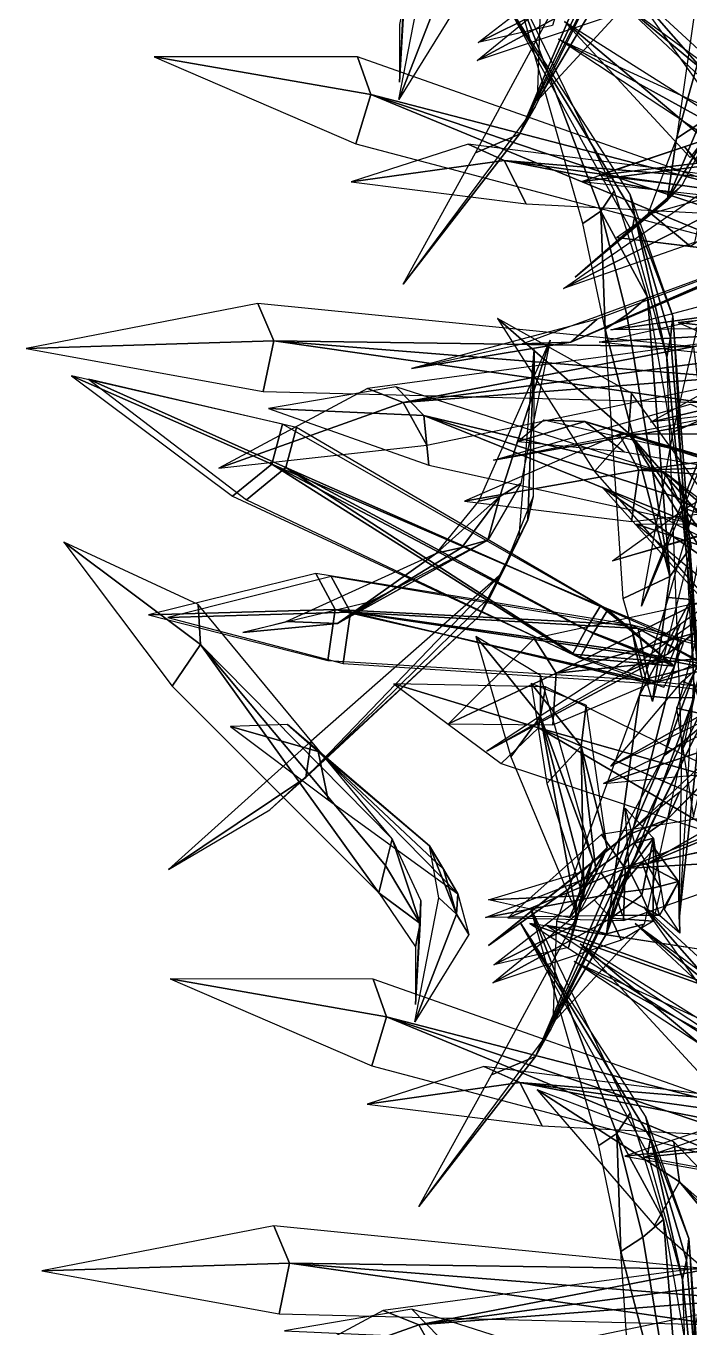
# Model space of a CAD drawing. Extents: x -26.4 to 26.4, y -33.5 to 33.5.
# Drawn here: x -26.42 to -16.73, y -10.52 to 8.46 of the extents above; entities that cross this region are included whole.
import ezdxf

# ---------------------------------------------------------------- set-up
doc = ezdxf.new("R2010")
doc.units = 0

msp = doc.modelspace()

# ---------------------------------------------------------------- linework, layer by layer
at = {"layer": 'weed040', "color": 3}
for points in [[(-16.82543, 11.67187, -3.52679), (-19.21569, 6.88549, 3.93182), (-17.08288, 11.45104, -3.75457)], [(-16.82543, 11.67187, -3.52679), (-18.98937, 7.2821, 4.32879), (-19.21569, 6.88549, 3.93182)], [(-16.58337, 7.04516, -5.24652), (-15.54333, 11.73779, 2.58673), (-16.92724, 6.82141, -5.16815)], [(-16.92724, 6.82141, -5.16815), (-15.54333, 11.73779, 2.58673), (-16.24462, 11.5913, 2.8233)], [(-17.08288, 11.45104, -3.75457), (-19.21569, 6.88549, 3.93182), (-17.33886, 11.2738, -4.03106)], [(-17.33886, 11.2738, -4.03106), (-19.21569, 6.88549, 3.93182), (-19.85803, 6.61486, 3.65057)], [(-20.97644, 7.39196, -13.02593), (-20.62597, 9.19665, -9.43194), (-20.36889, 8.95861, -9.30889)], [(-20.96691, 7.64172, -13.1314), (-20.89001, 9.15966, -9.42205), (-20.8988, 8.82531, -9.26861)], [(-19.83715, 7.95886, -11.71893), (-18.35839, 9.17028, -7.0263), (-18.11047, 8.90039, -6.98345)], [(-19.8225, 8.2218, -11.80059), (-18.6206, 9.15307, -6.96881), (-18.63195, 8.80737, -6.84649)], [(-20.36889, 8.95861, -9.30889), (-20.18908, 8.66088, -9.29754), (-20.97644, 7.39196, -13.02593)], [(-18.0288, 5.76232, -7.10504), (-18.29321, 5.58435, -7.25738), (-19.2871, 9.05383, -10.82684)], [(-19.2871, 9.05383, -10.82684), (-17.83508, 6.05639, -7.00726), (-18.0288, 5.76232, -7.10504)], [(-17.63293, 9.06774, -8.94378), (-15.27233, 6.89392, -5.02532), (-15.43603, 6.56506, -5.0462)], [(-15.43603, 6.56506, -5.0462), (-15.68945, 6.3402, -5.13116), (-17.63293, 9.06774, -8.94378)], [(-20.8988, 8.82531, -9.26861), (-20.96655, 8.48327, -9.2492), (-20.96691, 7.64172, -13.1314)], [(-18.11047, 8.90039, -6.98345), (-17.96691, 8.58251, -7.04022), (-19.83715, 7.95886, -11.71893)], [(-18.63195, 8.80737, -6.84649), (-18.73413, 8.47192, -6.84869), (-19.8225, 8.2218, -11.80059)], [(-19.43688, 8.83923, -10.90118), (-17.604, 5.9989, -7.13104), (-17.53552, 5.69348, -7.32916)], [(-17.53552, 5.69348, -7.32916), (-17.57653, 5.46972, -7.59759), (-19.43688, 8.83923, -10.90118)], [(-18.95678, 7.37768, 9.80987), (-18.90478, 8.85717, 5.26373), (-18.17895, 8.67187, 5.20843)], [(-18.95678, 7.37768, 9.80987), (-18.17895, 8.67187, 5.20843), (-17.62744, 8.81323, 5.41314)], [(-17.75964, 8.82421, -8.96612), (-15.05371, 6.84411, -5.17144), (-14.97387, 6.52734, -5.33514)], [(-14.97387, 6.52734, -5.33514), (-15.01745, 6.25854, -5.55926), (-17.75964, 8.82421, -8.96612)], [(-18.56237, 8.52832, -10.01751), (-16.41381, 7.17114, -5.6358), (-16.52221, 6.81958, -5.6369)], [(-16.52221, 6.81958, -5.6369), (-16.72729, 6.54418, -5.72186), (-18.56237, 8.52832, -10.01751)], [(-15.62902, 8.35327, -3.18402), (-16.32849, 2.82531, 4.23944), (-16.97595, 2.54113, 3.98492)], [(-16.02453, 6.82324, -5.86834), (-16.00292, 6.53173, -6.05914), (-18.64916, 8.26904, -10.0263)], [(-18.64916, 8.26904, -10.0263), (-16.17395, 7.14001, -5.75445), (-16.02453, 6.82324, -5.86834)], [(-24.54699, 8.01489, 1.18707), (-21.38916, 7.46411, -2.44573), (-21.58361, 8.01196, -2.60687)], [(-24.54699, 8.01489, 1.18707), (-21.60522, 6.7456, -2.36627), (-21.38916, 7.46411, -2.44573)], [(-16.22778, 6.12487, -9.91717), (-21.58361, 8.01196, -2.60687), (-21.38916, 7.46411, -2.44573)], [(-16.17431, 5.30895, -9.81317), (-21.38916, 7.46411, -2.44573), (-21.60522, 6.7456, -2.36627)], [(-16.22778, 6.12487, -9.91717), (-21.38916, 7.46411, -2.44573), (-16.2102, 5.72351, -9.83258)], [(-16.2102, 5.72351, -9.83258), (-21.38916, 7.46411, -2.44573), (-16.17431, 5.30895, -9.81317)], [(-20.91601, 4.69738, 7.90521), (-19.21569, 6.88549, 3.93182), (-18.98937, 7.2821, 4.32879)], [(-18.05371, 6.28564, 0.20599), (-15.05261, 6.65222, -3.58026), (-15.22583, 7.23193, -3.57696)], [(-16.26184, 7.2517, -5.3919), (-16.58337, 7.04516, -5.24652), (-17.06164, 5.9165, -7.85797)], [(-16.84228, 6.14392, -8.05096), (-16.26184, 7.2517, -5.3919), (-17.06164, 5.9165, -7.85797)], [(-18.30053, 6.19482, -0.12286), (-15.26208, 6.58557, -3.87506), (-15.43457, 7.16455, -3.86407)], [(-17.06164, 5.9165, -7.85797), (-16.58337, 7.04516, -5.24652), (-16.92724, 6.82141, -5.16815)], [(-20.91601, 4.69738, 7.90521), (-19.85803, 6.61486, 3.65057), (-19.21569, 6.88549, 3.93182)], [(-21.67333, 6.19006, 2.9262), (-19.44274, 6.50354, -1.36248), (-19.96752, 6.73864, -1.54229)], [(-15.70593, 6.19665, -9.74395), (-19.96752, 6.73864, -1.54229), (-19.44274, 6.50354, -1.36248)], [(-18.05371, 6.28564, 0.20599), (-15.30163, 5.94836, -3.69378), (-15.05261, 6.65222, -3.58026)], [(-17.06164, 5.9165, -7.85797), (-16.92724, 6.82141, -5.16815), (-17.34362, 5.72094, -7.79974)], [(-14.19274, 3.70092, -8.28314), (-14.2517, 3.5299, -8.54351), (-16.80676, 6.6947, -10.65655)], [(-16.80676, 6.6947, -10.65655), (-14.24914, 3.93603, -8.05499), (-14.19274, 3.70092, -8.28314)], [(-21.67333, 6.19006, 2.9262), (-19.12048, 5.87219, -1.1065), (-19.44274, 6.50354, -1.36248)], [(-15.41918, 5.9392, -9.60552), (-19.44274, 6.50354, -1.36248), (-15.11816, 5.66235, -9.53375)], [(-15.70593, 6.19665, -9.74395), (-19.44274, 6.50354, -1.36248), (-15.41918, 5.9392, -9.60552)], [(-15.11816, 5.66235, -9.53375), (-19.44274, 6.50354, -1.36248), (-19.12048, 5.87219, -1.1065)], [(-18.30053, 6.19482, -0.12286), (-15.51293, 5.88537, -3.99957), (-15.26208, 6.58557, -3.87506)], [(-15.13354, 6.3424, -3.7293), (-16.72033, 5.2456, 5.34906), (-17.30004, 5.7301, 5.32342)], [(-18.40637, 4.80249, -11.55267), (-16.84228, 6.14392, -8.05096), (-17.06164, 5.9165, -7.85797)], [(-18.57629, 4.6333, -11.41717), (-16.62585, 5.98864, -8.06817), (-16.58996, 5.6477, -7.92901)], [(-17.06164, 5.9165, -7.85797), (-17.34362, 5.72094, -7.79974), (-18.40637, 4.80249, -11.55267)], [(-17.83508, 6.05639, -7.00726), (-17.34985, 4.50915, -4.56573), (-18.0288, 5.76232, -7.10504)], [(-17.604, 5.9989, -7.13104), (-16.97851, 4.23303, -4.87078), (-17.53552, 5.69348, -7.32916)], [(-18.0288, 5.76232, -7.10504), (-17.96911, 4.0404, -4.84075), (-18.29321, 5.58435, -7.25738)], [(-17.34985, 4.50915, -4.56573), (-17.65087, 4.2517, -4.67669), (-18.0288, 5.76232, -7.10504)], [(-18.0288, 5.76232, -7.10504), (-17.65087, 4.2517, -4.67669), (-17.96911, 4.0404, -4.84075)], [(-17.80322, 5.38146, 10.06805), (-17.30004, 5.7301, 5.32342), (-16.72033, 5.2456, 5.34906)], [(-16.58996, 5.6477, -7.92901), (-16.66467, 5.30712, -7.89202), (-18.57629, 4.6333, -11.41717)], [(-14.55383, 5.51806, -3.72711), (-18.08374, 4.18798, 4.7243), (-18.46972, 3.8518, 4.40496)], [(-14.55383, 5.51806, -3.72711), (-18.46972, 3.8518, 4.40496), (-14.89331, 5.38549, -3.9179)], [(-17.53552, 5.69348, -7.32916), (-17.0697, 3.63281, -5.42852), (-17.57653, 5.46972, -7.59759)], [(-17.53552, 5.69348, -7.32916), (-17.01403, 3.91369, -5.12677), (-17.0697, 3.63281, -5.42852)], [(-16.97851, 4.23303, -4.87078), (-17.01403, 3.91369, -5.12677), (-17.53552, 5.69348, -7.32916)], [(-14.89331, 5.38549, -3.9179), (-18.46972, 3.8518, 4.40496), (-15.21301, 5.28112, -4.16729)], [(-17.80322, 5.38146, 10.06805), (-16.72033, 5.2456, 5.34906), (-16.15673, 5.17749, 5.54974)], [(-15.21301, 5.28112, -4.16729), (-18.46972, 3.8518, 4.40496), (-19.18017, 3.82983, 4.14971)], [(-26.41906, 3.76025, -2.54095), (-22.80456, 3.87304, -5.76544), (-23.03381, 4.41723, -5.89837)], [(-16.67236, 3.78479, -11.46917), (-23.03381, 4.41723, -5.89837), (-22.80456, 3.87304, -5.76544)], [(-17.88598, 4.03308, -11.04949), (-16.13769, 4.49267, -6.31768), (-16.35852, 4.24511, -6.15948)], [(-17.34985, 4.50915, -4.56573), (-17.02355, 0.43615, 3.65899), (-17.65087, 4.2517, -4.67669)], [(-17.34985, 4.50915, -4.56573), (-16.71008, 0.87341, 3.92926), (-17.02355, 0.43615, 3.65899)], [(-20.7915, 3.46801, 8.64202), (-18.46972, 3.8518, 4.40496), (-18.08374, 4.18798, 4.7243)], [(-19.53979, 4.19714, 6.09613), (-17.62561, 2.52539, 1.97515), (-17.58312, 3.10913, 1.8327)], [(-19.53979, 4.19714, 6.09613), (-18.12072, 1.96875, 2.10772), (-17.62561, 2.52539, 1.97515)], [(-18.057, 3.8507, -10.94146), (-15.92749, 4.33081, -6.37115), (-15.89929, 3.97265, -6.28985)], [(-17.65087, 4.2517, -4.67669), (-17.02355, 0.43615, 3.65899), (-17.96911, 4.0404, -4.84075)], [(-16.35852, 4.24511, -6.15948), (-16.64929, 4.04626, -6.12835), (-17.88598, 4.03308, -11.04949)], [(-16.97851, 4.23303, -4.87078), (-16.55554, -1.50842, 2.28057), (-17.01403, 3.91369, -5.12677)], [(-16.97851, 4.23303, -4.87078), (-16.67785, -1.09204, 2.69769), (-16.55554, -1.50842, 2.28057)], [(-16.90087, 4.13745, 6.45904), (-14.56848, 3.86096, 2.22454), (-14.90686, 4.33996, 2.08172)], [(-17.96911, 4.0404, -4.84075), (-17.02355, 0.43615, 3.65899), (-17.70397, 0.11572, 3.61614)], [(-16.90087, 4.13745, 6.45904), (-14.59667, 3.12707, 2.39044), (-14.56848, 3.86096, 2.22454)], [(-26.41906, 3.76025, -2.54095), (-22.958, 3.13366, -5.78448), (-22.80456, 3.87304, -5.76544)], [(-16.55041, 2.97106, -11.43951), (-22.80456, 3.87304, -5.76544), (-22.958, 3.13366, -5.78448)], [(-16.67236, 3.78479, -11.46917), (-22.80456, 3.87304, -5.76544), (-16.62658, 3.37866, -11.42413)], [(-16.62658, 3.37866, -11.42413), (-22.80456, 3.87304, -5.76544), (-16.55041, 2.97106, -11.43951)], [(-16.1864, 3.88439, -11.22637), (-21.43786, 3.17871, -4.75762), (-20.91674, 2.97253, -4.5335)], [(-16.1864, 3.88439, -11.22637), (-20.91674, 2.97253, -4.5335), (-15.89233, 3.6372, -12.20269)], [(-20.7915, 3.46801, 8.64202), (-19.18017, 3.82983, 4.14971), (-18.46972, 3.8518, 4.40496)], [(-19.50537, 1.60253, -7.75836), (-19.81152, 1.53222, -7.91656), (-18.76818, 3.88, -12.29278)], [(-18.76818, 3.88, -12.29278), (-19.19592, 1.79443, -7.69537), (-19.50537, 1.60253, -7.75836)], [(-15.89929, 3.97265, -6.28985), (-15.98864, 3.6361, -6.31036), (-18.057, 3.8507, -10.94146)], [(-17.30664, 2.68432, 3.7044), (-15.25366, 3.82507, 0.07525), (-14.87133, 3.26147, 0.1137)], [(-17.01403, 3.91369, -5.12677), (-16.55554, -1.50842, 2.28057), (-17.0697, 3.63281, -5.42852)], [(-15.89233, 3.6372, -12.20269), (-20.91674, 2.97253, -4.5335), (-15.57666, 3.38452, -12.11444)], [(-19.09448, 1.26049, -7.86602), (-19.22119, 1.01293, -8.07513), (-19.00109, 3.74523, -11.22308)], [(-19.00109, 3.74523, -11.22308), (-19.01831, 1.60363, -7.75689), (-19.09448, 1.26049, -7.86602)], [(-17.0697, 3.63281, -5.42852), (-16.55554, -1.50842, 2.28057), (-16.8496, -2.10424, 1.92169)], [(-16.71667, 0.0996, -4.84735), (-17.04516, 0.13146, -4.96051), (-16.0769, 3.48413, -8.64569)], [(-25.75585, 3.36108, 0.06207), (-22.83166, 2.07421, -3.57843), (-22.67602, 2.65869, -3.56817)], [(-25.75585, 3.36108, 0.06207), (-23.40588, 1.60693, -3.71905), (-22.83166, 2.07421, -3.57843)], [(-25.50903, 3.31311, 0.40045), (-22.62805, 2.02514, -3.27593), (-22.47387, 2.60998, -3.27227)], [(-25.50903, 3.31311, 0.40045), (-23.203, 1.55346, -3.40557), (-22.62805, 2.02514, -3.27593)], [(-15.57666, 3.38452, -12.11444), (-20.91674, 2.97253, -4.5335), (-20.56774, 2.3496, -4.29986)], [(-17.30664, 2.68432, 3.7044), (-14.87133, 3.26147, 0.1137), (-14.48425, 3.01794, 0.41107)], [(-13.65441, 3.25305, -5.36553), (-16.09741, 1.17956, 3.34332), (-16.7987, 1.42749, 3.22686)], [(-23.60583, 2.01342, -0.62164), (-20.91674, 2.97253, -4.5335), (-21.43786, 3.17871, -4.75762)], [(-22.8789, 2.88427, 7.04241), (-20.61425, 2.7821, 2.76324), (-21.02148, 3.20214, 2.61419)], [(-17.08911, 1.94348, -5.67095), (-21.02148, 3.20214, 2.61419), (-20.61425, 2.7821, 2.76324)], [(-14.95556, -0.52075, -6.26751), (-17.58312, 3.10913, 1.8327), (-17.62561, 2.52539, 1.97515)], [(-17.43664, 0.00402, 8.0147), (-16.32849, 2.82531, 4.23944), (-16.09045, 3.1853, 4.66168)], [(-23.60583, 2.01342, -0.62164), (-20.56774, 2.3496, -4.29986), (-20.91674, 2.97253, -4.5335)], [(-22.8789, 2.88427, 7.04241), (-20.53991, 2.05847, 2.95367), (-20.61425, 2.7821, 2.76324)], [(-19.59838, 2.13464, 1.19879), (-16.7196, 2.94836, -1.92022), (-16.21643, 2.72863, -1.51409)], [(-18.03649, 0.00769, -11.13006), (-22.67602, 2.65869, -3.56817), (-22.83166, 2.07421, -3.57843)], [(-16.73168, 1.21728, -5.51934), (-20.61425, 2.7821, 2.76324), (-20.53991, 2.05847, 2.95367)], [(-16.91662, 1.58935, -5.56622), (-20.61425, 2.7821, 2.76324), (-16.73168, 1.21728, -5.51934)], [(-17.08911, 1.94348, -5.67095), (-20.61425, 2.7821, 2.76324), (-16.91662, 1.58935, -5.56622)], [(-19.59838, 2.13464, 1.19879), (-16.21643, 2.72863, -1.51409), (-15.94726, 2.84472, -1.05194)], [(-19.23547, 2.40527, 8.10552), (-18.26574, 2.69641, 3.36859), (-18.8645, 2.71508, 3.31365)], [(-19.23547, 2.40527, 8.10552), (-17.68896, 2.25585, 3.58062), (-18.26574, 2.69641, 3.36859)], [(-16.60424, 2.20788, -5.64971), (-18.8645, 2.71508, 3.31365), (-18.26574, 2.69641, 3.36859)], [(-15.83483, 1.93322, -5.55963), (-18.26574, 2.69641, 3.36859), (-17.68896, 2.25585, 3.58062)], [(-16.22485, 2.08447, -5.57354), (-18.26574, 2.69641, 3.36859), (-15.83483, 1.93322, -5.55963)], [(-16.60424, 2.20788, -5.64971), (-18.26574, 2.69641, 3.36859), (-16.22485, 2.08447, -5.57354)], [(-17.43664, 0.00402, 8.0147), (-16.97595, 2.54113, 3.98492), (-16.32849, 2.82531, 4.23944)], [(-12.82458, 2.69384, -5.26702), (-16.87487, -0.26293, 2.51715), (-17.05981, -0.69726, 2.14031)], [(-12.82458, 2.69384, -5.26702), (-17.05981, -0.69726, 2.14031), (-13.05786, 2.4569, -5.50689)], [(-17.92846, -0.04907, -10.888), (-22.47387, 2.60998, -3.27227), (-22.62805, 2.02514, -3.27593)], [(-20.02172, 1.53369, 3.51617), (-17.47399, 1.98486, -0.5755), (-17.76147, 2.5133, -0.61834)], [(-15.25146, -1.28283, -6.15142), (-17.62561, 2.52539, 1.97515), (-18.12072, 1.96875, 2.10772)], [(-13.50903, 2.51293, -8.84161), (-17.76147, 2.5133, -0.61834), (-17.47399, 1.98486, -0.5755)], [(-15.10314, -0.89648, -6.17523), (-17.62561, 2.52539, 1.97515), (-15.25146, -1.28283, -6.15142)], [(-14.95556, -0.52075, -6.26751), (-17.62561, 2.52539, 1.97515), (-15.10314, -0.89648, -6.17523)], [(-13.50903, 2.51293, -8.84161), (-17.47399, 1.98486, -0.5755), (-13.42663, 2.1112, -8.82952)], [(-13.05786, 2.4569, -5.50689), (-17.05981, -0.69726, 2.14031), (-13.27282, 2.26025, -5.80389)], [(-13.27282, 2.26025, -5.80389), (-17.05981, -0.69726, 2.14031), (-17.66625, -0.95764, 1.77264)], [(-13.42663, 2.1112, -8.82952), (-17.47399, 1.98486, -0.5755), (-13.33764, 1.70983, -8.88043)], [(-18.44299, -0.69433, -11.27545), (-22.83166, 2.07421, -3.57843), (-23.40588, 1.60693, -3.71905)], [(-18.33532, -0.75109, -11.02642), (-22.62805, 2.02514, -3.27593), (-23.203, 1.55346, -3.40557)], [(-18.03649, 0.00769, -11.13006), (-22.83166, 2.07421, -3.57843), (-18.24707, -0.33947, -11.17108)], [(-18.24707, -0.33947, -11.17108), (-22.83166, 2.07421, -3.57843), (-18.44299, -0.69433, -11.27545)], [(-17.92846, -0.04907, -10.888), (-22.62805, 2.02514, -3.27593), (-18.1427, -0.39733, -10.92535)], [(-18.1427, -0.39733, -10.92535), (-22.62805, 2.02514, -3.27593), (-18.33532, -0.75109, -11.02642)], [(-20.02172, 1.53369, 3.51617), (-17.58203, 1.23889, -0.58648), (-17.47399, 1.98486, -0.5755)], [(-13.33764, 1.70983, -8.88043), (-17.47399, 1.98486, -0.5755), (-17.58203, 1.23889, -0.58648)], [(-17.08911, 1.94348, -5.67095), (-16.91662, 1.58935, -5.56622), (-16.13146, 1.1184, -8.29888)], [(-16.3446, 1.37292, -8.45489), (-17.08911, 1.94348, -5.67095), (-16.13146, 1.1184, -8.29888)], [(-19.19592, 1.79443, -7.69537), (-19.67858, 0.96643, -4.91839), (-19.50537, 1.60253, -7.75836)], [(-18.0039, 1.73583, 7.44598), (-16.08972, -0.41052, 3.6231), (-15.88024, 0.26147, 3.35174)], [(-18.0039, 1.73583, 7.44598), (-15.88024, 0.26147, 3.35174), (-16.09558, 0.77746, 3.13092)], [(-19.50537, 1.60253, -7.75836), (-20.42895, 0.77563, -5.20147), (-19.81152, 1.53222, -7.91656)], [(-19.50537, 1.60253, -7.75836), (-20.05908, 0.85803, -5.02899), (-20.42895, 0.77563, -5.20147)], [(-19.67858, 0.96643, -4.91839), (-20.05908, 0.85803, -5.02899), (-19.50537, 1.60253, -7.75836)], [(-19.01831, 1.60363, -7.75689), (-19.47351, 0.48046, -5.08135), (-19.09448, 1.26049, -7.86602)], [(-16.13146, 1.1184, -8.29888), (-16.91662, 1.58935, -5.56622), (-16.73168, 1.21728, -5.51934)], [(-13.73754, 1.63256, -4.96893), (-16.13623, -1.34143, 3.49346), (-16.84375, -1.0968, 3.39825)], [(-17.85961, 0.6654, 7.82757), (-16.7987, 1.42749, 3.22686), (-16.09741, 1.17956, 3.34332)], [(-19.09448, 1.26049, -7.86602), (-19.81042, -0.14538, -5.4992), (-19.22119, 1.01293, -8.07513)], [(-19.09448, 1.26049, -7.86602), (-19.64123, 0.15124, -5.25933), (-19.81042, -0.14538, -5.4992)], [(-19.47351, 0.48046, -5.08135), (-19.64123, 0.15124, -5.25933), (-19.09448, 1.26049, -7.86602)], [(-17.85961, 0.6654, 7.82757), (-16.09741, 1.17956, 3.34332), (-15.58508, 1.30444, 3.63555)], [(-17.51062, 1.20117, 7.34014), (-16.09741, 0.0238, 2.92218), (-16.14868, 0.7445, 2.71417)], [(-17.51062, 1.20117, 7.34014), (-16.14868, 0.7445, 2.71417), (-16.53979, 1.19567, 2.62664)], [(-16.13146, 1.1184, -8.29888), (-16.73168, 1.21728, -5.51934), (-15.9674, 0.80712, -8.27435)], [(-19.67858, 0.96643, -4.91839), (-21.40637, 0.06115, 4.12921), (-21.87512, -0.24829, 3.91094)], [(-19.67858, 0.96643, -4.91839), (-21.87512, -0.24829, 3.91094), (-20.05908, 0.85803, -5.02899)], [(-12.89672, 1.07922, -4.92425), (-16.88439, -2.71032, 2.52374), (-17.06091, -3.10729, 2.10919)], [(-12.89672, 1.07922, -4.92425), (-17.06091, -3.10729, 2.10919), (-13.12561, 0.86279, -5.18719)], [(-25.86535, 0.93713, 6.66815), (-24.28625, -1.16418, 2.67095), (-23.8739, -0.55554, 2.51348)], [(-25.86535, 0.93713, 6.66815), (-23.8739, -0.55554, 2.51348), (-23.90722, 0.02893, 2.36407)], [(-20.42895, 0.77563, -5.20147), (-21.87512, -0.24829, 3.91094), (-22.62255, -0.22009, 3.81243)], [(-20.05908, 0.85803, -5.02899), (-21.87512, -0.24829, 3.91094), (-20.42895, 0.77563, -5.20147)], [(-17.2788, -1.3872, 8.13958), (-17.02355, 0.43615, 3.65899), (-16.71008, 0.87341, 3.92926)], [(-13.12561, 0.86279, -5.18719), (-17.06091, -3.10729, 2.10919), (-13.33874, 0.69177, -5.49993)], [(-13.33874, 0.69177, -5.49993), (-17.06091, -3.10729, 2.10919), (-17.65893, -3.34277, 1.71881)], [(-24.63049, -0.12414, 1.16436), (-21.90588, -0.04431, -2.84197), (-22.18859, 0.48046, -2.94158)], [(-24.34887, -0.16186, 1.49725), (-21.68286, -0.08569, -2.54388), (-21.96777, 0.43542, -2.64312)], [(-19.47351, 0.48046, -5.08135), (-22.33691, -2.49536, 3.11737), (-19.64123, 0.15124, -5.25933)], [(-19.47351, 0.48046, -5.08135), (-22.25854, -1.96728, 3.40228), (-22.33691, -2.49536, 3.11737)], [(-17.59008, -0.26806, -10.94439), (-22.18859, 0.48046, -2.94158), (-21.90588, -0.04431, -2.84197)], [(-17.48425, -0.32263, -10.70526), (-21.96777, 0.43542, -2.64312), (-21.68286, -0.08569, -2.54388)], [(-17.2788, -1.3872, 8.13958), (-17.70397, 0.11572, 3.61614), (-17.02355, 0.43615, 3.65899)], [(-16.09521, 0.21166, -6.68389), (-16.92504, -1.48425, 2.38385), (-16.33837, -1.61462, 2.3128)], [(-21.07531, -3.38928, -5.76068), (-23.90722, 0.02893, 2.36407), (-23.8739, -0.55554, 2.51348)], [(-23.25646, -0.37866, 8.5512), (-21.87512, -0.24829, 3.91094), (-21.40637, 0.06115, 4.12921)], [(-19.64123, 0.15124, -5.25933), (-22.33691, -2.49536, 3.11737), (-19.81042, -0.14538, -5.4992)], [(-16.62438, 0.04724, -6.6762), (-19.00292, -0.46618, 2.25531), (-18.68029, -0.97192, 2.21136)], [(-16.62438, 0.04724, -6.6762), (-18.68029, -0.97192, 2.21136), (-16.51525, -0.3468, -6.69671)], [(-18.03649, 0.00769, -11.13006), (-18.24707, -0.33947, -11.17108), (-17.02868, -0.81298, -12.61834)], [(-16.88769, -0.4746, -12.66595), (-18.03649, 0.00769, -11.13006), (-17.02868, -0.81298, -12.61834)], [(-16.71667, 0.0996, -4.84735), (-17.4685, -1.29492, -2.48492), (-17.04516, 0.13146, -4.96051)], [(-16.71667, 0.0996, -4.84735), (-17.07226, -1.33447, -2.37176), (-17.4685, -1.29492, -2.48492)], [(-16.66723, -1.33007, -2.30767), (-17.07226, -1.33447, -2.37176), (-16.71667, 0.0996, -4.84735)], [(-24.63049, -0.12414, 1.16436), (-22.01647, -0.78918, -2.78961), (-21.90588, -0.04431, -2.84197)], [(-24.34887, -0.16186, 1.49725), (-21.78833, -0.83056, -2.48748), (-21.68286, -0.08569, -2.54388)], [(-19.81042, -0.14538, -5.4992), (-22.33691, -2.49536, 3.11737), (-22.85876, -2.96594, 2.85552)], [(-17.42346, -1.07226, -10.90447), (-21.90588, -0.04431, -2.84197), (-22.01647, -0.78918, -2.78961)], [(-17.59008, -0.26806, -10.94439), (-21.90588, -0.04431, -2.84197), (-17.51574, -0.66723, -10.89276)], [(-17.51574, -0.66723, -10.89276), (-21.90588, -0.04431, -2.84197), (-17.42346, -1.07226, -10.90447)], [(-17.30957, -1.12573, -10.66644), (-21.68286, -0.08569, -2.54388), (-21.78833, -0.83056, -2.48748)], [(-17.48425, -0.32263, -10.70526), (-21.68286, -0.08569, -2.54388), (-17.40405, -0.71997, -10.65435)], [(-17.40405, -0.71997, -10.65435), (-21.68286, -0.08569, -2.54388), (-17.30957, -1.12573, -10.66644)], [(-17.92846, -0.04907, -10.888), (-18.1427, -0.39733, -10.92535), (-16.95727, -0.87304, -12.38323)], [(-16.82214, -0.53503, -12.43743), (-17.92846, -0.04907, -10.888), (-16.95727, -0.87304, -12.38323)], [(-23.25646, -0.37866, 8.5512), (-22.62255, -0.22009, 3.81243), (-21.87512, -0.24829, 3.91094)], [(-19.69653, -2.1101, 5.94744), (-17.05981, -0.69726, 2.14031), (-16.87487, -0.26293, 2.51715)], [(-16.51525, -0.3468, -6.69671), (-18.68029, -0.97192, 2.21136), (-16.41015, -0.73937, -6.78424)], [(-17.02868, -0.81298, -12.61834), (-18.24707, -0.33947, -11.17108), (-18.44299, -0.69433, -11.27545)], [(-17.59008, -0.26806, -10.94439), (-17.51574, -0.66723, -10.89276), (-16.5072, -0.84411, -12.4627)], [(-16.6372, -0.52075, -12.58392), (-17.59008, -0.26806, -10.94439), (-16.5072, -0.84411, -12.4627)], [(-16.56542, -0.58154, -12.35943), (-17.48425, -0.32263, -10.70526), (-16.43286, -0.90344, -12.23822)], [(-17.48425, -0.32263, -10.70526), (-17.40405, -0.71997, -10.65435), (-16.43286, -0.90344, -12.23822)], [(-16.40795, -0.26293, -5.11871), (-17.10742, -2.17309, -3.13421), (-16.6134, -0.40612, -5.36151)], [(-16.40795, -0.26293, -5.11871), (-16.85107, -1.99548, -2.85736), (-17.10742, -2.17309, -3.13421)], [(-16.59399, -1.77465, -2.63031), (-16.85107, -1.99548, -2.85736), (-16.40795, -0.26293, -5.11871)], [(-21.26831, -4.17773, -5.62628), (-23.8739, -0.55554, 2.51348), (-24.28625, -1.16418, 2.67095)], [(-21.17089, -3.77636, -5.65997), (-23.8739, -0.55554, 2.51348), (-21.26831, -4.17773, -5.62628)], [(-21.07531, -3.38928, -5.76068), (-23.8739, -0.55554, 2.51348), (-21.17089, -3.77636, -5.65997)], [(-20.25244, -1.7135, 6.73187), (-18.68029, -0.97192, 2.21136), (-19.00292, -0.46618, 2.25531)], [(-19.85583, -0.43798, 10.30535), (-19.3446, -2.19177, 5.88555), (-18.91027, -1.6051, 5.70062)], [(-19.85583, -0.43798, 10.30535), (-18.91027, -1.6051, 5.70062), (-18.90954, -1.00671, 5.62188)], [(-16.95727, -0.87304, -12.38323), (-18.1427, -0.39733, -10.92535), (-18.33532, -0.75109, -11.02642)], [(-19.69653, -2.1101, 5.94744), (-17.66625, -0.95764, 1.77264), (-17.05981, -0.69726, 2.14031)], [(-16.41015, -0.73937, -6.78424), (-18.68029, -0.97192, 2.21136), (-18.73303, -1.72558, 2.19708)], [(-17.02868, -0.81298, -12.61834), (-18.44299, -0.69433, -11.27545), (-17.17993, -1.11181, -12.71209)], [(-16.95727, -0.87304, -12.38323), (-18.33532, -0.75109, -11.02642), (-17.10961, -1.17736, -12.47698)], [(-16.5072, -0.84411, -12.4627), (-17.51574, -0.66723, -10.89276), (-17.42346, -1.07226, -10.90447)], [(-16.43286, -0.90344, -12.23822), (-17.40405, -0.71997, -10.65435), (-17.30957, -1.12573, -10.66644)], [(-16.5072, -0.84411, -12.4627), (-17.42346, -1.07226, -10.90447), (-16.41674, -1.18249, -12.48321)], [(-16.43286, -0.90344, -12.23822), (-17.30957, -1.12573, -10.66644), (-16.3435, -1.24255, -12.25836)], [(-21.05224, -1.12756, 5.57098), (-19.48486, -2.28918, 1.20208), (-18.93994, -1.76989, 1.25701)], [(-21.05224, -1.12756, 5.57098), (-18.93994, -1.76989, 1.25701), (-18.8385, -1.17407, 1.29656)], [(-20.25244, -1.7135, 6.73187), (-18.73303, -1.72558, 2.19708), (-18.68029, -0.97192, 2.21136)], [(-19.04614, -1.12316, 10.70013), (-18.31518, -2.04016, 6.00091), (-18.2434, -1.44177, 5.96392)], [(-19.04614, -1.12316, 10.70013), (-18.81945, -2.58068, 6.14703), (-18.31518, -2.04016, 6.00091)], [(-18.14526, -3.68957, -3.20819), (-18.90954, -1.00671, 5.62188), (-18.91027, -1.6051, 5.70062)], [(-17.88305, -2.32873, 7.90264), (-16.84375, -1.0968, 3.39825), (-16.13623, -1.34143, 3.49346)], [(-16.88916, -4.55932, 6.03131), (-16.55554, -1.50842, 2.28057), (-16.67785, -1.09204, 2.69769)], [(-15.8374, -2.65209, -7.33905), (-18.8385, -1.17407, 1.29656), (-18.93994, -1.76989, 1.25701)], [(-17.4685, -1.29492, -2.48492), (-17.9475, -4.77539, 6.10491), (-18.67333, -4.58935, 6.16058)], [(-17.07226, -1.33447, -2.37176), (-17.9475, -4.77539, 6.10491), (-17.4685, -1.29492, -2.48492)], [(-17.88305, -2.32873, 7.90264), (-16.13623, -1.34143, 3.49346), (-15.625, -1.23376, 3.79522)], [(-17.93579, -3.51782, -3.05584), (-18.2434, -1.44177, 5.96392), (-18.31518, -2.04016, 6.00091)], [(-17.99365, -2.58068, 2.92034), (-15.00793, -1.61059, -0.76776), (-15.49279, -1.3374, -1.0003)], [(-16.66723, -1.33007, -2.30767), (-17.9475, -4.77539, 6.10491), (-17.07226, -1.33447, -2.37176)], [(-16.66723, -1.33007, -2.30767), (-17.39599, -4.6333, 6.30926), (-17.9475, -4.77539, 6.10491)], [(-16.68041, -3.07324, 6.9179), (-16.33837, -1.61462, 2.3128), (-16.92504, -1.48425, 2.38385)], [(-16.88916, -4.55932, 6.03131), (-16.8496, -2.10424, 1.92169), (-16.55554, -1.50842, 2.28057)], [(-18.39135, -4.46887, -3.11151), (-18.91027, -1.6051, 5.70062), (-19.3446, -2.19177, 5.88555)], [(-18.25952, -4.07409, -3.12579), (-18.91027, -1.6051, 5.70062), (-18.39135, -4.46887, -3.11151)], [(-18.14526, -3.68957, -3.20819), (-18.91027, -1.6051, 5.70062), (-18.25952, -4.07409, -3.12579)], [(-17.99365, -2.58068, 2.92034), (-14.72998, -2.28295, -0.56671), (-15.00793, -1.61059, -0.76776)], [(-23.43298, -1.75305, 7.89166), (-22.1571, -2.11669, 3.23089), (-22.60424, -1.72192, 3.14739)], [(-23.43298, -1.75305, 7.89166), (-22.01025, -2.82238, 3.45208), (-22.1571, -2.11669, 3.23089)], [(-20.53295, -3.49255, -5.69989), (-22.60424, -1.72192, 3.14739), (-22.1571, -2.11669, 3.23089)], [(-16.20288, -3.37683, -7.46539), (-18.93994, -1.76989, 1.25701), (-19.48486, -2.28918, 1.20208)], [(-16.59399, -1.77465, -2.63031), (-18.98388, -6.56176, 4.82867), (-16.85107, -1.99548, -2.85736)], [(-16.59399, -1.77465, -2.63031), (-18.75793, -6.16442, 5.22528), (-18.98388, -6.56176, 4.82867)], [(-15.8374, -2.65209, -7.33905), (-18.93994, -1.76989, 1.25701), (-16.02416, -3.01611, -7.36907)], [(-16.02416, -3.01611, -7.36907), (-18.93994, -1.76989, 1.25701), (-16.20288, -3.37683, -7.46539)], [(-24.33935, -3.83386, 7.32147), (-22.33691, -2.49536, 3.11737), (-22.25854, -1.96728, 3.40228)], [(-16.85107, -1.99548, -2.85736), (-18.98388, -6.56176, 4.82867), (-17.10742, -2.17309, -3.13421)], [(-18.27783, -4.26672, -3.01336), (-18.31518, -2.04016, 6.00091), (-18.81945, -2.58068, 6.14703)], [(-17.93579, -3.51782, -3.05584), (-18.31518, -2.04016, 6.00091), (-18.09985, -3.89172, -2.99871)], [(-18.09985, -3.89172, -2.99871), (-18.31518, -2.04016, 6.00091), (-18.27783, -4.26672, -3.01336)], [(-20.53295, -3.49255, -5.69989), (-22.1571, -2.11669, 3.23089), (-20.32568, -3.83093, -5.60943)], [(-20.32568, -3.83093, -5.60943), (-22.1571, -2.11669, 3.23089), (-20.1195, -4.19055, -5.58197)], [(-20.1195, -4.19055, -5.58197), (-22.1571, -2.11669, 3.23089), (-22.01025, -2.82238, 3.45208)], [(-17.10742, -2.17309, -3.13421), (-18.98388, -6.56176, 4.82867), (-19.62622, -6.83166, 4.54742)], [(-17.31176, -3.72766, -2.59661), (-14.31066, -2.47448, -5.5241), (-14.73803, -2.24157, -5.77166)], [(-24.33935, -3.83386, 7.32147), (-22.85876, -2.96594, 2.85552), (-22.33691, -2.49536, 3.11737)], [(-17.31176, -3.72766, -2.59661), (-14.04296, -3.07434, -5.34869), (-14.31066, -2.47448, -5.5241)], [(-19.66796, -4.94274, 5.75555), (-17.06091, -3.10729, 2.10919), (-16.88439, -2.71032, 2.52374)], [(-15.34228, -2.88793, -7.28411), (-18.02075, -3.32775, 1.56793), (-17.67724, -3.82324, 1.54412)], [(-15.34228, -2.88793, -7.28411), (-17.67724, -3.82324, 1.54412), (-15.21704, -3.27905, -7.29364)], [(-17.53698, -3.453, 10.72833), (-17.26416, -3.37939, 5.89141), (-17.67687, -2.94067, 5.94415)], [(-17.61791, -3.84558, -3.26824), (-17.67687, -2.94067, 5.94415), (-17.26416, -3.37939, 5.89141)], [(-19.66796, -4.94274, 5.75555), (-17.65893, -3.34277, 1.71881), (-17.06091, -3.10729, 2.10919)], [(-21.07531, -3.38928, -5.76068), (-21.17089, -3.77636, -5.65997), (-20.66735, -4.62121, -8.37139)], [(-20.65783, -4.28686, -8.52593), (-21.07531, -3.38928, -5.76068), (-20.66735, -4.62121, -8.37139)], [(-19.38562, -4.54064, 6.02069), (-17.67724, -3.82324, 1.54412), (-18.02075, -3.32775, 1.56793)], [(-15.21704, -3.27905, -7.29364), (-17.67724, -3.82324, 1.54412), (-15.09509, -3.66796, -7.37054)], [(-17.61791, -3.84558, -3.26824), (-17.26416, -3.37939, 5.89141), (-17.43005, -4.20959, -3.25872)], [(-17.53698, -3.453, 10.72833), (-17.15246, -4.11547, 6.00494), (-17.26416, -3.37939, 5.89141)], [(-17.43005, -4.20959, -3.25872), (-17.26416, -3.37939, 5.89141), (-17.26562, -4.58825, -3.31109)], [(-17.26562, -4.58825, -3.31109), (-17.26416, -3.37939, 5.89141), (-17.15246, -4.11547, 6.00494)], [(-20.39453, -4.24987, -8.53509), (-20.53295, -3.49255, -5.69989), (-20.13745, -4.48791, -8.41278)], [(-20.53295, -3.49255, -5.69989), (-20.32568, -3.83093, -5.60943), (-20.13745, -4.48791, -8.41278)], [(-17.93579, -3.51782, -3.05584), (-18.09985, -3.89172, -2.99871), (-18.34667, -4.21984, -5.85626)], [(-18.29321, -3.86645, -5.95111), (-17.93579, -3.51782, -3.05584), (-18.34667, -4.21984, -5.85626)], [(-17.43261, -3.73022, -3.13934), (-17.24951, -3.531, 6.11187), (-16.89758, -4.0133, 6.01922)], [(-17.10815, -4.41833, 10.84332), (-16.89758, -4.0133, 6.01922), (-17.24951, -3.531, 6.11187)], [(-20.66735, -4.62121, -8.37139), (-21.17089, -3.77636, -5.65997), (-21.26831, -4.17773, -5.62628)], [(-18.14526, -3.68957, -3.20819), (-18.25952, -4.07409, -3.12579), (-18.39978, -4.63989, -5.95001)], [(-18.38916, -4.29345, -6.07159), (-18.14526, -3.68957, -3.20819), (-18.39978, -4.63989, -5.95001)], [(-18.0321, -3.88073, -6.01373), (-17.43261, -3.73022, -3.13934), (-17.82263, -4.18066, -5.99688)], [(-17.43261, -3.73022, -3.13934), (-17.29345, -4.11364, -3.16131), (-17.82263, -4.18066, -5.99688)], [(-15.09509, -3.66796, -7.37054), (-17.67724, -3.82324, 1.54412), (-17.70214, -4.578, 1.54486)], [(-17.43261, -3.73022, -3.13934), (-16.89758, -4.0133, 6.01922), (-17.29345, -4.11364, -3.16131)], [(-20.13745, -4.48791, -8.41278), (-20.32568, -3.83093, -5.60943), (-20.1195, -4.19055, -5.58197)], [(-19.71594, -4.53845, -10.74334), (-18.0321, -3.88073, -6.01373), (-17.82263, -4.18066, -5.99688)], [(-19.67163, -4.27697, -10.8067), (-18.29321, -3.86645, -5.95111), (-18.34667, -4.21984, -5.85626)], [(-19.38562, -4.54064, 6.02069), (-17.70214, -4.578, 1.54486), (-17.67724, -3.82324, 1.54412)], [(-18.34667, -4.21984, -5.85626), (-18.09985, -3.89172, -2.99871), (-18.27783, -4.26672, -3.01336)], [(-18.12585, -4.27624, -6.12945), (-17.61791, -3.84558, -3.26824), (-17.87902, -4.54687, -6.08697)], [(-17.61791, -3.84558, -3.26824), (-17.43005, -4.20959, -3.25872), (-17.87902, -4.54687, -6.08697)], [(-18.39978, -4.63989, -5.95001), (-18.25952, -4.07409, -3.12579), (-18.39135, -4.46887, -3.11151)], [(-17.82263, -4.18066, -5.99688), (-17.29345, -4.11364, -3.16131), (-17.17517, -4.50659, -3.24517)], [(-17.29345, -4.11364, -3.16131), (-16.89758, -4.0133, 6.01922), (-17.17517, -4.50659, -3.24517)], [(-17.17517, -4.50659, -3.24517), (-16.89758, -4.0133, 6.01922), (-16.8789, -4.7633, 6.07708)], [(-17.10815, -4.41833, 10.84332), (-16.8789, -4.7633, 6.07708), (-16.89758, -4.0133, 6.01922)], [(-20.66735, -4.62121, -8.37139), (-21.26831, -4.17773, -5.62628), (-20.7351, -4.96325, -8.35235)], [(-20.74426, -6.05529, -12.12945), (-20.39453, -4.24987, -8.53509), (-20.13745, -4.48791, -8.41278)], [(-20.73547, -5.80554, -12.23492), (-20.65783, -4.28686, -8.52593), (-20.66735, -4.62121, -8.37139)], [(-20.13745, -4.48791, -8.41278), (-20.1195, -4.19055, -5.58197), (-19.95764, -4.78564, -8.40032)], [(-17.82263, -4.18066, -5.99688), (-17.71643, -4.50476, -6.07818), (-19.71594, -4.53845, -10.74334)], [(-18.34667, -4.21984, -5.85626), (-18.48876, -4.53918, -5.8775), (-19.67163, -4.27697, -10.8067)], [(-19.60571, -5.48767, -10.82135), (-18.12585, -4.27624, -6.12945), (-17.87902, -4.54687, -6.08697)], [(-19.59106, -5.22473, -10.90301), (-18.38916, -4.29345, -6.07159), (-18.39978, -4.63989, -5.95001)], [(-18.34667, -4.21984, -5.85626), (-18.27783, -4.26672, -3.01336), (-18.48876, -4.53918, -5.8775)], [(-17.87902, -4.54687, -6.08697), (-17.43005, -4.20959, -3.25872), (-17.26562, -4.58825, -3.31109)], [(-17.82263, -4.18066, -5.99688), (-17.17517, -4.50659, -3.24517), (-17.71643, -4.50476, -6.07818)], [(-20.13745, -4.48791, -8.41278), (-19.95764, -4.78564, -8.40032), (-20.74426, -6.05529, -12.12945)], [(-17.87902, -4.54687, -6.08697), (-17.73547, -4.86437, -6.14373), (-19.60571, -5.48767, -10.82135)], [(-19.05529, -4.3927, -9.92999), (-17.60327, -7.39086, -6.11077), (-17.79736, -7.68493, -6.20819)], [(-17.79736, -7.68493, -6.20819), (-18.06103, -7.86254, -6.3598), (-19.05529, -4.3927, -9.92999)], [(-18.39978, -4.63989, -5.95001), (-18.39135, -4.46887, -3.11151), (-18.50268, -4.97534, -5.95184)], [(-17.87902, -4.54687, -6.08697), (-17.26562, -4.58825, -3.31109), (-17.73547, -4.86437, -6.14373)], [(-15.20458, -6.88146, -4.14971), (-15.45727, -7.10632, -4.23431), (-17.40148, -4.37951, -8.0473)], [(-17.40148, -4.37951, -8.0473), (-15.04089, -6.55261, -4.12884), (-15.20458, -6.88146, -4.14971)], [(-20.66735, -4.62121, -8.37139), (-20.7351, -4.96325, -8.35235), (-20.73547, -5.80554, -12.23492)], [(-18.39978, -4.63989, -5.95001), (-18.50268, -4.97534, -5.95184), (-19.59106, -5.22473, -10.90301)], [(-19.20544, -4.60803, -10.00469), (-17.37255, -7.44836, -6.23419), (-17.30407, -7.75378, -6.43194)], [(-17.30407, -7.75378, -6.43194), (-17.34436, -7.97717, -6.70111), (-19.20544, -4.60803, -10.00469)], [(-19.06884, -4.62524, 0.6004), (-16.07397, -5.68908, -3.05548), (-15.96301, -5.09509, -3.04595)], [(-19.06884, -4.62524, 0.6004), (-16.6123, -6.19848, -3.19281), (-16.07397, -5.68908, -3.05548)], [(-18.81762, -4.6549, 0.93658), (-15.8656, -5.72351, -2.75408), (-15.75646, -5.12805, -2.75079)], [(-18.81762, -4.6549, 0.93658), (-16.40466, -6.23693, -2.88079), (-15.8656, -5.72351, -2.75408)], [(-18.72497, -6.06884, 10.70635), (-18.67333, -4.58935, 6.16058), (-17.9475, -4.77539, 6.10491)], [(-18.72497, -6.06884, 10.70635), (-17.9475, -4.77539, 6.10491), (-17.39599, -4.6333, 6.30926)], [(-14.74169, -6.91992, -4.43865), (-14.78527, -7.18872, -4.66241), (-17.52819, -4.62231, -8.06964)], [(-17.52819, -4.62231, -8.06964), (-14.82189, -6.60241, -4.27496), (-14.74169, -6.91992, -4.43865)], [(-18.33093, -4.91821, -9.1203), (-16.182, -6.27612, -4.73858), (-16.2904, -6.62768, -4.74041)], [(-16.2904, -6.62768, -4.74041), (-16.49584, -6.90234, -4.82537), (-18.33093, -4.91821, -9.1203)], [(-15.39758, -5.09326, -2.2868), (-16.09631, -10.62121, 5.13555), (-16.7445, -10.90612, 4.8814)], [(-15.79309, -6.62329, -4.97149), (-15.77148, -6.91552, -5.16192), (-18.41772, -5.17785, -9.12982)], [(-18.41772, -5.17785, -9.12982), (-15.9425, -6.30651, -4.85797), (-15.79309, -6.62329, -4.97149)], [(-24.31555, -5.43164, 2.08355), (-21.15734, -5.98278, -1.54925), (-21.3518, -5.4353, -1.71002)], [(-24.31555, -5.43164, 2.08355), (-21.37377, -6.70092, -1.46942), (-21.15734, -5.98278, -1.54925)], [(-15.99633, -7.32238, -9.02069), (-21.3518, -5.4353, -1.71002), (-21.15734, -5.98278, -1.54925)], [(-15.94213, -8.13793, -8.91705), (-21.15734, -5.98278, -1.54925), (-21.37377, -6.70092, -1.46942)], [(-15.97875, -7.72338, -8.93609), (-21.15734, -5.98278, -1.54925), (-15.94213, -8.13793, -8.91705)], [(-15.99633, -7.32238, -9.02069), (-21.15734, -5.98278, -1.54925), (-15.97875, -7.72338, -8.93609)], [(-20.68457, -8.74914, 8.80169), (-18.98388, -6.56176, 4.82867), (-18.75793, -6.16442, 5.22528)], [(-20.68457, -8.74914, 8.80169), (-19.62622, -6.83166, 4.54742), (-18.98388, -6.56176, 4.82867)], [(-21.44116, -7.25683, 3.82379), (-19.21057, -6.94372, -0.466), (-19.73608, -6.70788, -0.64581)], [(-15.47448, -7.25024, -8.84747), (-19.73608, -6.70788, -0.64581), (-19.21057, -6.94372, -0.466)], [(-21.44116, -7.25683, 3.82379), (-18.88867, -7.57507, -0.21002), (-19.21057, -6.94372, -0.466)], [(-14.88598, -7.78491, -8.6369), (-19.21057, -6.94372, -0.466), (-18.88867, -7.57507, -0.21002)], [(-15.47448, -7.25024, -8.84747), (-19.21057, -6.94372, -0.466), (-15.18774, -7.50732, -8.70867)], [(-15.18774, -7.50732, -8.70867), (-19.21057, -6.94372, -0.466), (-14.88598, -7.78491, -8.6369)], [(-18.96154, -7.04882, 7.20574), (-17.24914, -9.02636, 3.2005), (-16.88403, -8.38879, 3.04083)], [(-18.96154, -7.04882, 7.20574), (-16.88403, -8.38879, 3.04083), (-16.96313, -7.80834, 2.89141)], [(-17.60327, -7.39086, -6.11077), (-17.1184, -8.93811, -3.66888), (-17.79736, -7.68493, -6.20819)], [(-17.67871, -8.01599, 1.6961), (-14.98779, -7.73217, -2.32415), (-15.31005, -7.2301, -2.42193)], [(-17.3927, -8.03283, 2.02789), (-14.76037, -7.75634, -2.02716), (-15.0841, -7.25756, -2.12493)], [(-17.37255, -7.44836, -6.23419), (-16.74707, -9.21423, -3.97393), (-17.30407, -7.75378, -6.43194)], [(-17.79736, -7.68493, -6.20819), (-17.73767, -9.40612, -3.9439), (-18.06103, -7.86254, -6.3598)], [(-17.79736, -7.68493, -6.20819), (-17.41906, -9.19519, -3.78021), (-17.73767, -9.40612, -3.9439)], [(-17.1184, -8.93811, -3.66888), (-17.41906, -9.19519, -3.78021), (-17.79736, -7.68493, -6.20819)], [(-17.67871, -8.01599, 1.6961), (-15.04162, -8.48291, -2.27105), (-14.98779, -7.73217, -2.32415)], [(-17.3927, -8.03283, 2.02789), (-14.80944, -8.50671, -1.97039), (-14.76037, -7.75634, -2.02716)], [(-17.30407, -7.75378, -6.43194), (-16.83789, -9.81408, -4.53204), (-17.34436, -7.97717, -6.70111)], [(-16.74707, -9.21423, -3.97393), (-16.78186, -9.53356, -4.22991), (-17.30407, -7.75378, -6.43194)], [(-17.30407, -7.75378, -6.43194), (-16.78186, -9.53356, -4.22991), (-16.83789, -9.81408, -4.53204)], [(-13.92175, -11.00573, -5.24725), (-16.96313, -7.80834, 2.89141), (-16.88403, -8.38879, 3.04083)], [(-14.05432, -11.80627, -5.11212), (-16.88403, -8.38879, 3.04083), (-17.24914, -9.02636, 3.2005)], [(-13.98767, -11.39868, -5.14654), (-16.88403, -8.38879, 3.04083), (-14.05432, -11.80627, -5.11212)], [(-13.92175, -11.00573, -5.24725), (-16.88403, -8.38879, 3.04083), (-13.98767, -11.39868, -5.14654)], [(-26.18762, -9.68627, -1.6441), (-22.57312, -9.57421, -4.86895), (-22.80236, -9.03002, -5.00152)], [(-16.43981, -9.66174, -11.69769), (-22.80236, -9.03002, -5.00152), (-22.57312, -9.57421, -4.86895)], [(-17.1184, -8.93811, -3.66888), (-16.79138, -13.01037, 4.55584), (-17.41906, -9.19519, -3.78021)], [(-17.1184, -8.93811, -3.66888), (-16.47863, -12.57312, 4.82574), (-16.79138, -13.01037, 4.55584)], [(-17.41906, -9.19519, -3.78021), (-16.79138, -13.01037, 4.55584), (-17.73767, -9.40612, -3.9439)], [(-16.74707, -9.21423, -3.97393), (-16.32409, -14.95568, 3.17742), (-16.78186, -9.53356, -4.22991)], [(-16.74707, -9.21423, -3.97393), (-16.44567, -14.53857, 3.59381), (-16.32409, -14.95568, 3.17742)], [(-17.73767, -9.40612, -3.9439), (-16.79138, -13.01037, 4.55584), (-17.47253, -13.33081, 4.51226)], [(-26.18762, -9.68627, -1.6441), (-22.72656, -10.31286, -4.88763), (-22.57312, -9.57421, -4.86895)], [(-16.31787, -10.47546, -11.66802), (-22.57312, -9.57421, -4.86895), (-22.72656, -10.31286, -4.88763)], [(-16.43981, -9.66174, -11.69769), (-22.57312, -9.57421, -4.86895), (-16.39404, -10.0686, -11.65264)], [(-16.39404, -10.0686, -11.65264), (-22.57312, -9.57421, -4.86895), (-16.31787, -10.47546, -11.66802)], [(-15.95422, -9.56213, -11.45489), (-21.20642, -10.26782, -3.86114), (-20.6853, -10.47473, -3.63702)], [(-15.95422, -9.56213, -11.45489), (-20.6853, -10.47473, -3.63702), (-15.66088, -9.81005, -11.30621)], [(-17.07702, -11.69091, 7.85101), (-15.20312, -10.20703, 3.63702), (-15.16357, -9.67456, 3.92156)], [(-16.78186, -9.53356, -4.22991), (-16.32409, -14.95568, 3.17742), (-16.83789, -9.81408, -4.53204)], [(-15.66088, -9.81005, -11.30621), (-20.6853, -10.47473, -3.63702), (-15.34521, -10.06274, -11.21795)], [(-16.83789, -9.81408, -4.53204), (-16.32409, -14.95568, 3.17742), (-16.61816, -15.55078, 2.81817)], [(-22.64746, -10.56298, 7.93927), (-20.38208, -10.66442, 3.66009), (-20.7893, -10.24511, 3.51068)], [(-16.85766, -11.50305, -4.77447), (-20.7893, -10.24511, 3.51068), (-20.38208, -10.66442, 3.66009)], [(-15.34521, -10.06274, -11.21795), (-20.6853, -10.47473, -3.63702), (-20.33557, -11.09765, -3.40264)], [(-17.07702, -11.69091, 7.85101), (-15.68945, -10.71533, 3.37811), (-15.20312, -10.20703, 3.63702)], [(-23.37438, -11.43347, 0.2752), (-20.6853, -10.47473, -3.63702), (-21.20642, -10.26782, -3.86114)], [(-17.2052, -13.44287, 8.91119), (-16.09631, -10.62121, 5.13555), (-15.859, -10.26196, 5.55853)], [(-23.37438, -11.43347, 0.2752), (-20.33557, -11.09765, -3.40264), (-20.6853, -10.47473, -3.63702)]]:
    msp.add_3dface(points, dxfattribs=at)

doc.saveas('drawing.dxf')
